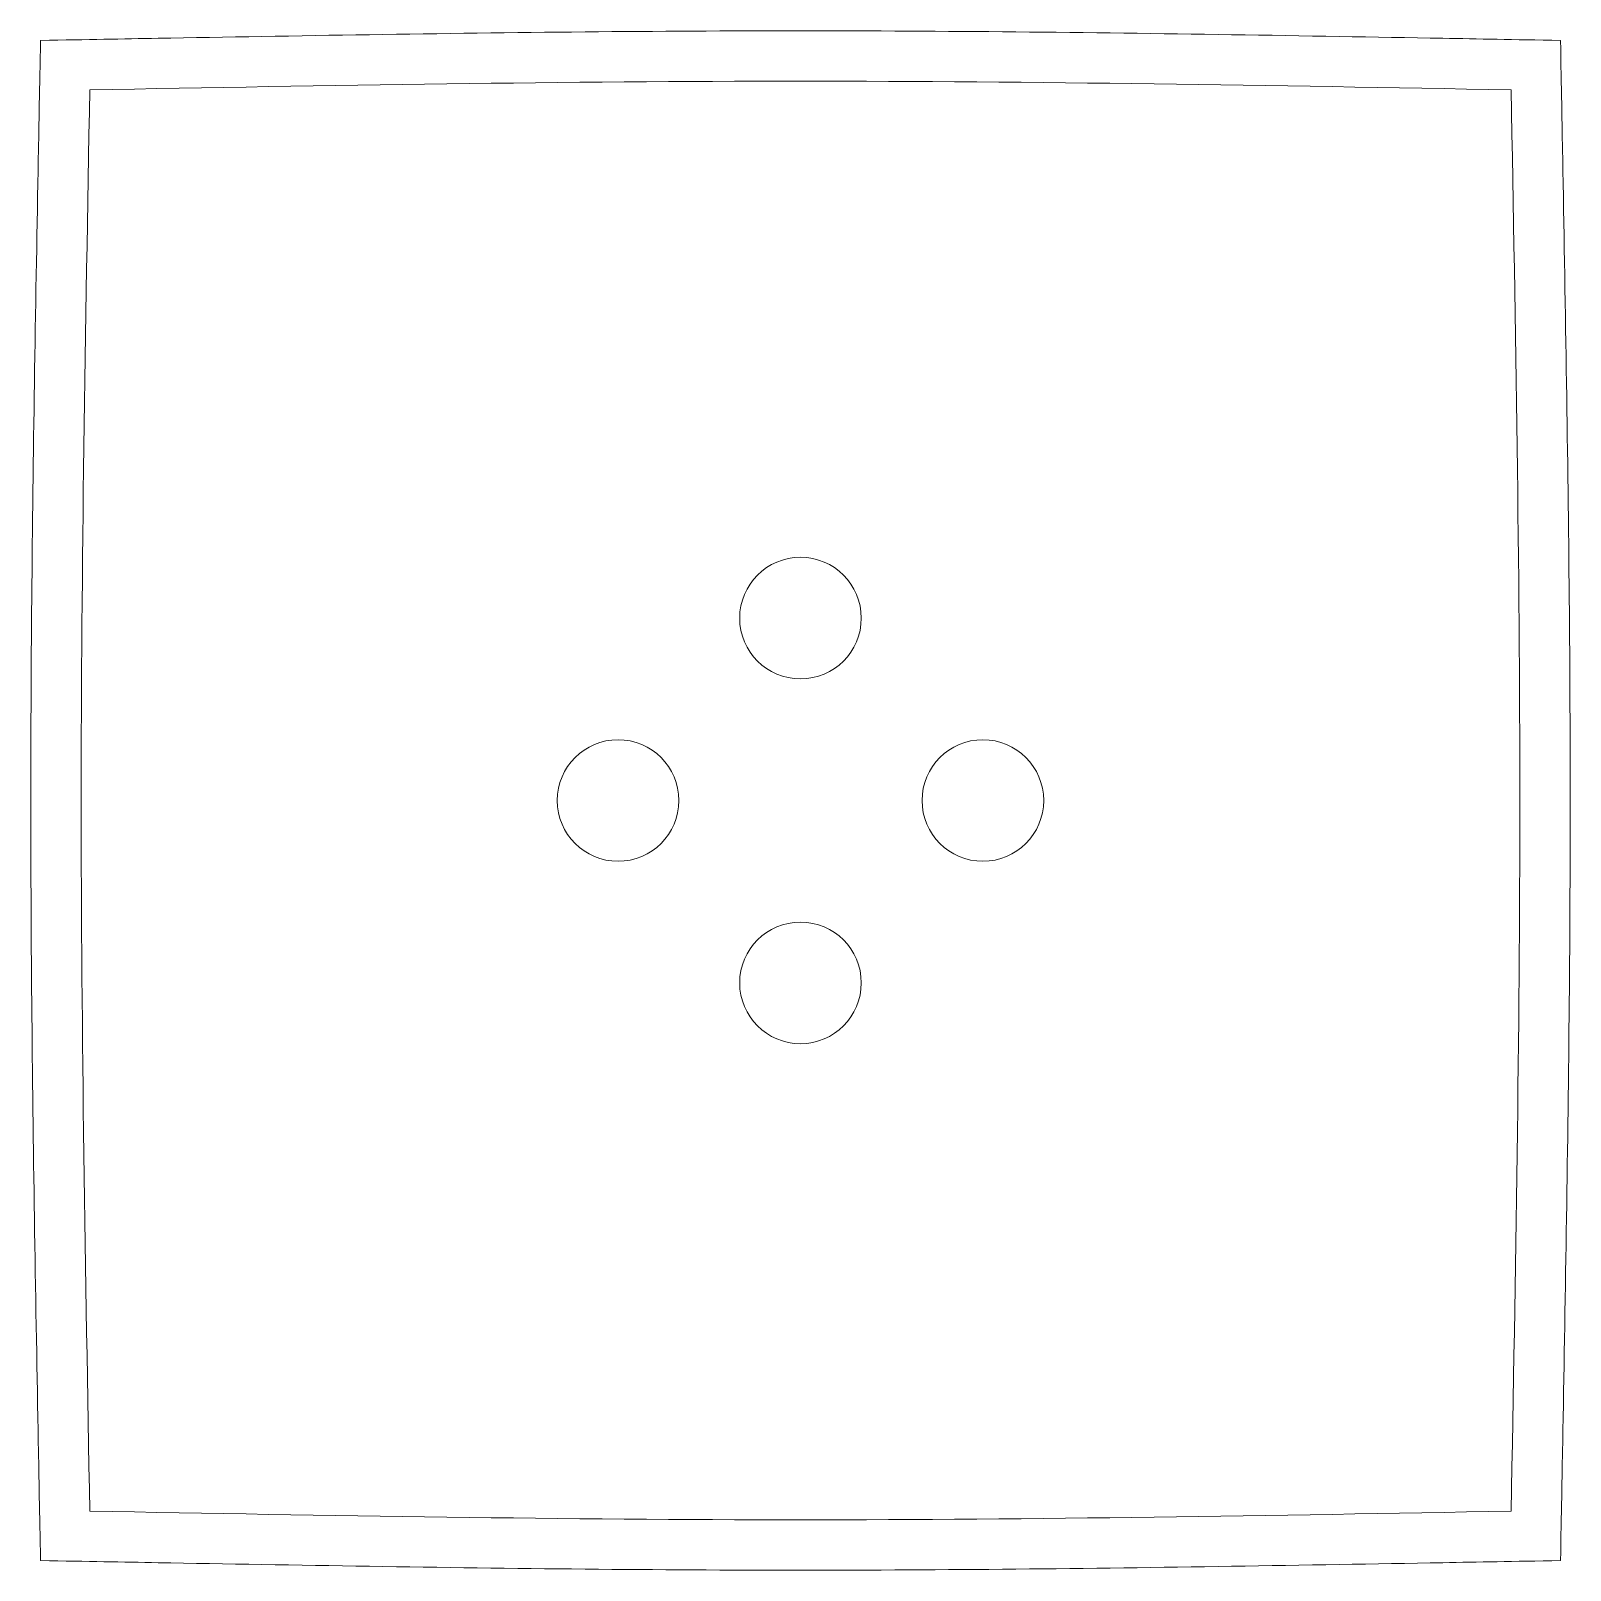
# Model space of a CAD drawing. Header units: millimetres. Extents: x 179 to 369, y 486 to 676.
import ezdxf

# ---------------------------------------------------------------- set-up
doc = ezdxf.new("R2010")
doc.units = ezdxf.units.MM

msp = doc.modelspace()

# ---------------------------------------------------------------- linework, layer by layer
at = {"color": 7, "linetype": 'Continuous', "lineweight": 18}
for centre in [(273.77, 603.11), (251.27, 580.61), (296.27, 580.61), (273.77, 558.11)]:
    msp.add_circle(centre, 7.5, dxfattribs=at)
at = {"color": 5, "linetype": 'Continuous', "lineweight": 0}
for points, knots in [([(180.03, 486.86), (179.92, 492.78), (179.69, 504.97), (179.13, 536.33), (178.63, 580.61), (179.13, 624.89), (179.69, 656.25), (179.92, 668.44), (180.03, 674.36)], [0, 0, 0, 0, 0.074918, 0.216615, 0.499999, 0.783385, 0.925082, 1, 1, 1, 1]), ([(180.03, 674.36), (185.94, 674.47), (198.13, 674.69), (229.49, 675.25), (273.77, 675.75), (318.05, 675.25), (349.42, 674.69), (361.61, 674.47), (367.52, 674.36)], [0, 0, 0, 0, 0.074918, 0.216615, 0.499999, 0.783385, 0.925082, 1, 1, 1, 1]), ([(367.52, 674.36), (367.63, 668.44), (367.85, 656.25), (368.41, 624.89), (368.92, 580.61), (368.41, 536.33), (367.85, 504.97), (367.63, 492.78), (367.52, 486.86)], [0, 0, 0, 0, 0.074918, 0.216615, 0.499999, 0.783385, 0.925082, 1, 1, 1, 1]), ([(186.11, 668.27), (215.51, 668.8), (244.91, 669.34), (302.64, 669.34), (332.03, 668.8), (361.43, 668.27)], [0, 0, 0, 0, 0.5, 0.5, 1, 1, 1, 1]), ([(186.11, 492.95), (185.58, 522.35), (185.05, 551.75), (185.05, 609.47), (185.58, 638.87), (186.11, 668.27)], [0, 0, 0, 0, 0.5, 0.5, 1, 1, 1, 1]), ([(361.43, 668.27), (361.97, 638.87), (362.5, 609.47), (362.5, 551.75), (361.97, 522.35), (361.43, 492.95)], [0, 0, 0, 0, 0.5, 0.5, 1, 1, 1, 1]), ([(361.43, 492.95), (332.03, 492.42), (302.64, 491.88), (244.91, 491.88), (215.51, 492.42), (186.11, 492.95)], [0, 0, 0, 0, 0.5, 0.5, 1, 1, 1, 1]), ([(367.52, 486.86), (361.61, 486.75), (349.42, 486.53), (318.05, 485.97), (273.77, 485.47), (229.49, 485.97), (198.13, 486.53), (185.94, 486.75), (180.03, 486.86)], [0, 0, 0, 0, 0.074918, 0.216615, 0.499999, 0.783385, 0.925082, 1, 1, 1, 1])]:
    msp.add_open_spline(points, degree=3, knots=knots, dxfattribs=at)

doc.saveas('drawing.dxf')
